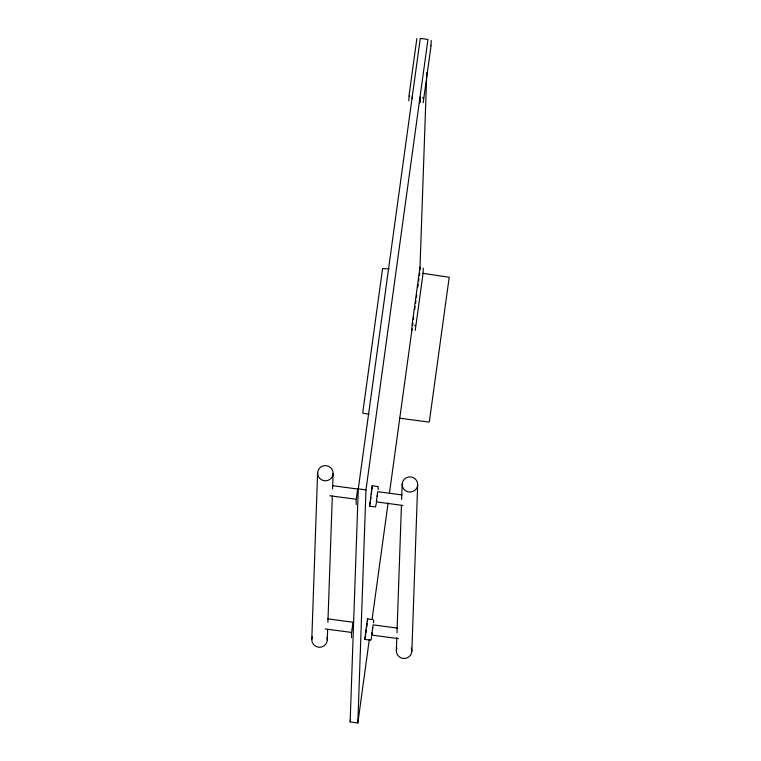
<?xml version="1.0" encoding="UTF-8"?>
<svg xmlns="http://www.w3.org/2000/svg" width="761" height="761" viewBox="0 0 761 761"><rect width="100%" height="100%" fill="white"/><g stroke="black" fill="none" stroke-linecap="round" stroke-linejoin="round"><path stroke-width="1.14" d="M351.458 633.266L351.553 637.642M356.205 504.467L356.11 500.082M373.708 620.481L373.499 622.812M378.15 489.627L378.16 486.602L372.272 485.756L369.532 506.236L375.458 506.95L376.334 503.392M325.204 628.928L351.725 632.448L351.953 630.089M329.855 495.753L356.376 499.273L356.519 497.618M332.376 485.67L357.746 489.038L357.337 491.406M370.521 640.163L364.88 639.421L366.089 628.729L367.601 618.931L373.261 619.682M398.241 638.631L371.71 635.064L373.08 624.876L397.299 628.091M402.892 505.456L376.362 501.889L377.732 491.692L401.951 494.916M311.791 639.326L317.603 472.857M327.287 640.058L327.658 629.433M327.905 622.346L332.319 496.01M332.567 488.933L333.109 473.58A7.753 7.572 2 0 0 321.789 466.483A7.753 7.572 2 0 0 321.171 479.592A7.753 7.572 2 0 0 333.109 473.58M350.146 721.932L358.288 488.866L420.272 38.421L427.958 39.448L365.974 489.884L357.841 722.95L350.146 721.932L350.469 719.573M408.838 100.861L409.018 95.648L416.866 38.592M412.205 98.683L412.357 95.981M396.357 650.569L396.814 637.575M396.976 632.857L401.437 505.342M401.637 499.444L402.179 484.091M419.901 270.145L426.807 72.571M423.268 268.129L423.087 273.342L415.24 330.398M431.221 40.504L431.04 45.717L423.183 102.773M411.863 651.292L417.675 484.814A7.753 7.572 2 0 0 406.364 477.718A7.753 7.572 2 0 0 405.737 490.826A7.753 7.572 2 0 0 417.675 484.814M409.466 96.219L409.532 95.61M422.783 97.988L422.859 97.379M430.593 45.194L430.517 45.755M414.84 325.613L414.907 325.004M353.066 622.793L353.104 622.26L327.725 618.845M367.401 621.613L367.62 618.931M371.986 489.066L372.272 485.756M356.567 497.275L357.28 491.787M367.173 623.668L366.764 626.959M352.001 629.699L352.743 624.22M371.729 491.264L371.301 494.66M372.814 627.625L372.662 628.881M377.418 494.85L377.19 496.591M420.043 96.999L419.787 102.83L420.329 98.949M366.412 629.623L365.936 633.095M370.949 497.333L370.588 499.92M357.841 722.95L369.332 639.449M372.081 619.454L388.1 503.021M389.394 493.613L412.053 328.961M412.538 325.432L412.862 323.083M413.347 319.582L413.67 317.204M414.783 309.109L415.125 306.616M415.592 303.287L415.934 300.738M416.391 297.465L416.705 295.135M417.827 286.983L418.208 284.272M418.636 281.161L418.95 278.83M419.435 275.339L419.749 273.009M411.901 330.065L412.053 324.89L420.005 267.168M365.708 634.684L364.928 639.335M372.129 632.743L371.739 635.074M370.246 502.241L369.58 506.16M376.676 500.272L376.391 501.889M371.682 636.567L371.016 639.972M352.838 623.563L353.085 622.222M357.613 489.618L357.756 489.076M389.137 268.88L382.583 268.538L362.74 412.681L363.187 413.347L369.047 414.127M422.964 273.37L449.209 277.251L429.366 421.623L428.785 422.07L399.506 418.17M358.288 488.866L365.974 489.884M326.945 637.442A7.753 7.572 2 0 1 319.182 647.259A7.753 7.572 2 0 1 312.381 636.767M411.282 648.058A7.753 7.572 2 0 1 404.091 658.503A7.753 7.572 2 0 1 396.947 648.001"/></g></svg>
